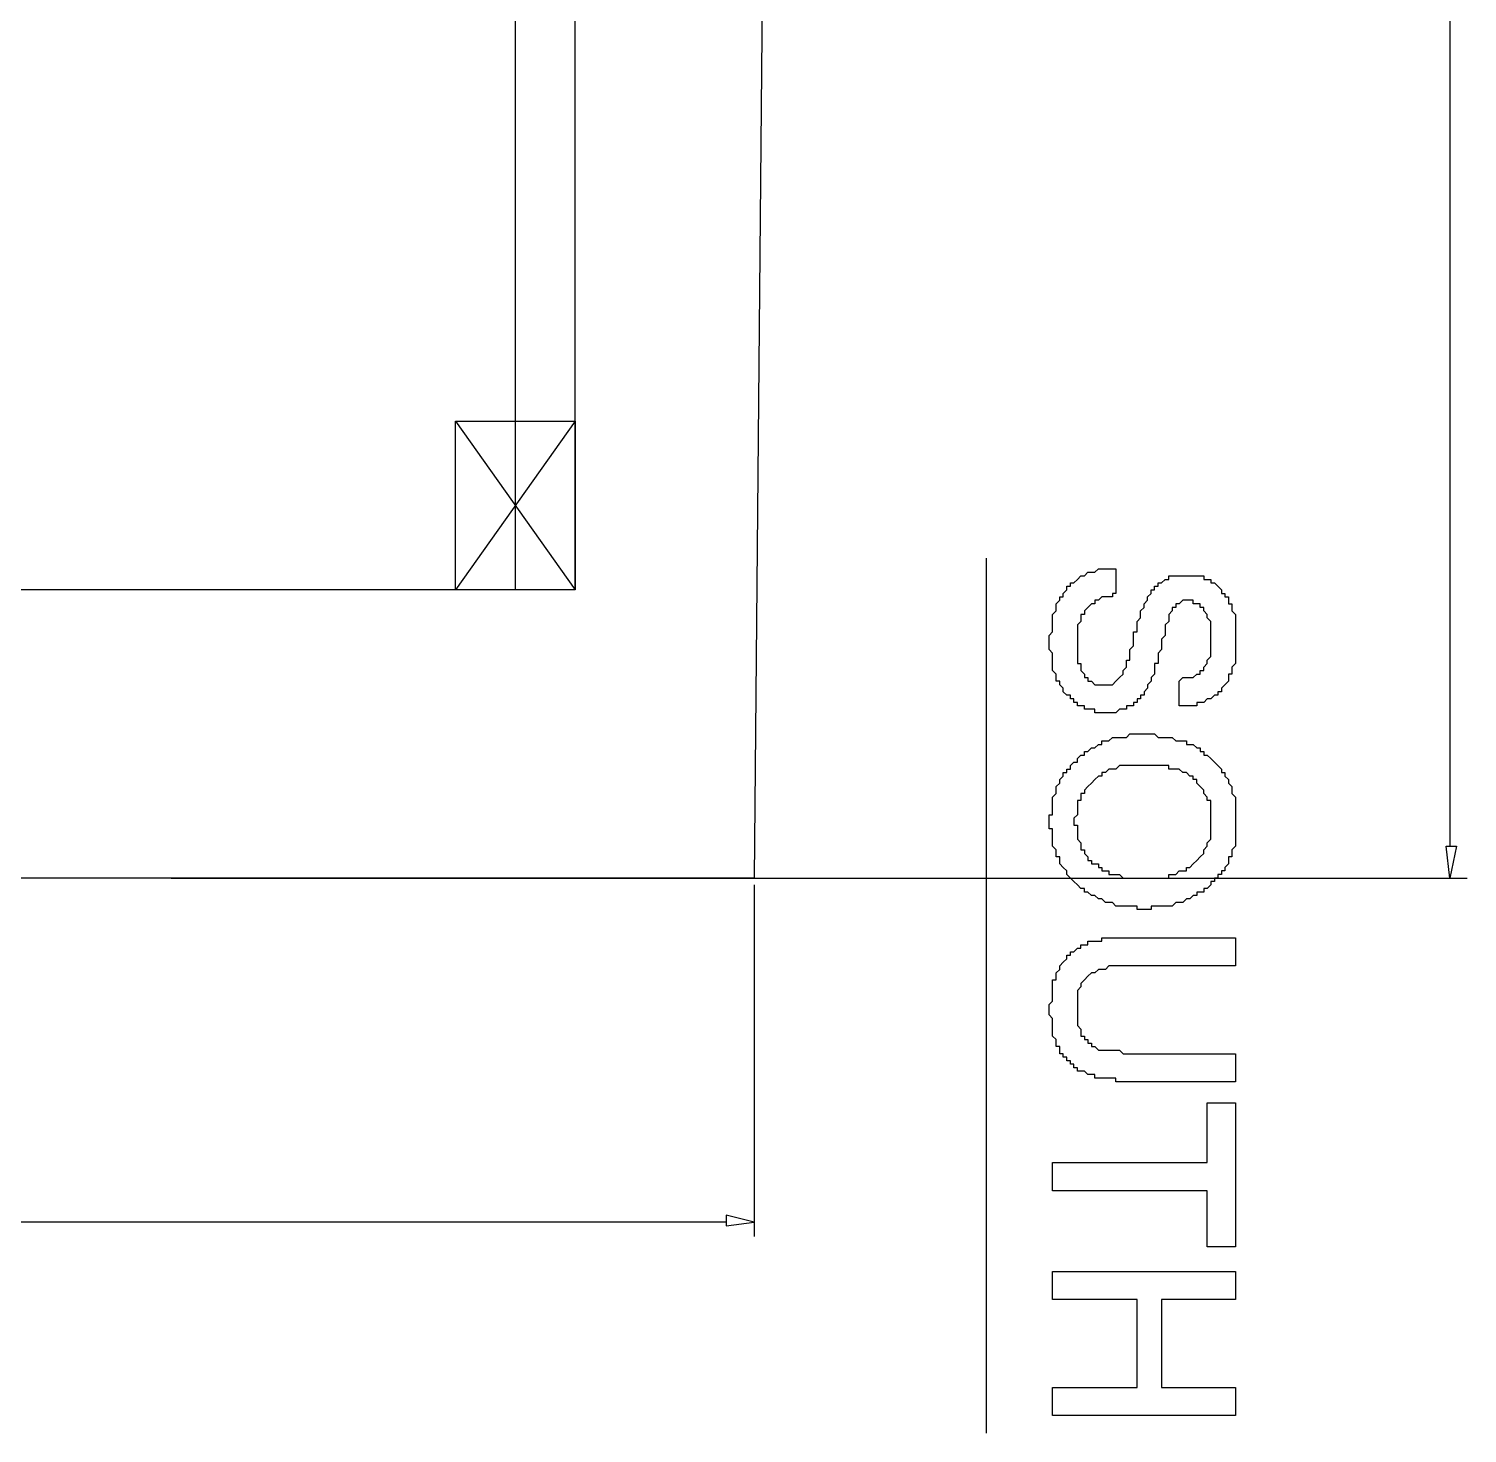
# Model space of a CAD drawing. Header units: inches. Extents: x -628 to 1537, y -1730 to 336.
# Drawn here: x 885.4 to 993.8, y -698.9 to -593 of the extents above; entities that cross this region are included whole.
import ezdxf

# ---------------------------------------------------------------- set-up
doc = ezdxf.new("R2010")
doc.units = ezdxf.units.IN
doc.layers.get('0').update_dxf_attribs({"linetype": 'CONTINUOUS'})

msp = doc.modelspace()

# ---------------------------------------------------------------- linework, layer by layer
at = {"color": 6}
for p, q in [((947.74, 180.11), (940.05, -657.05)), ((957.54, -632.94), (957.54, -698.9)), ((964.43, -634.54), (964.68, -634.27)), ((964.68, -634.27), (964.68, -634.27)), ((964.68, -634.27), (964.95, -634.27)), ((964.95, -634.27), (965.22, -634)), ((965.22, -634), (965.22, -634)), ((965.22, -634), (965.48, -634)), ((965.48, -634), (965.75, -634)), ((965.75, -634), (966.02, -633.74)), ((965.75, -634), (965.75, -634)), ((966.02, -633.74), (966.28, -633.74)), ((966.28, -633.74), (966.28, -633.74)), ((966.28, -633.74), (966.54, -633.74)), ((966.54, -633.74), (966.8, -633.74)), ((966.8, -633.74), (966.8, -633.74)), ((966.8, -633.74), (967.07, -633.74)), ((967.07, -633.74), (967.33, -633.74)), ((967.33, -633.74), (967.33, -635.6)), ((971.31, -634.54), (971.31, -634.27)), ((971.31, -634.27), (971.57, -634.27)), ((971.57, -634.27), (971.84, -634.27)), ((971.84, -634.27), (971.84, -634.27)), ((971.84, -634.27), (972.1, -634.27)), ((972.1, -634.27), (972.37, -634.27)), ((972.37, -634.27), (972.37, -634.27)), ((972.37, -634.27), (972.64, -634.27)), ((972.64, -634.27), (972.9, -634.27)), ((972.9, -634.27), (972.9, -634.27)), ((972.9, -634.27), (973.16, -634.27)), ((973.16, -634.27), (973.43, -634.27)), ((973.43, -634.27), (973.43, -634.27)), ((973.43, -634.27), (973.69, -634.27)), ((973.69, -634.27), (973.96, -634.27)), ((973.96, -634.27), (973.96, -634.54)), ((963.36, -635.6), (963.63, -635.33)), ((963.63, -635.33), (963.63, -635.06)), ((963.63, -635.06), (963.9, -635.06)), ((963.63, -635.33), (963.63, -635.33)), ((963.9, -635.06), (963.9, -634.8)), ((963.9, -634.8), (964.16, -634.8)), ((964.16, -634.8), (964.43, -634.54)), ((964.16, -634.8), (964.16, -634.8)), ((964.43, -634.54), (964.43, -634.54)), ((969.99, -635.6), (969.99, -635.33)), ((969.99, -635.33), (970.25, -635.33)), ((970.25, -635.33), (970.25, -635.06)), ((970.25, -635.06), (970.51, -635.06)), ((970.25, -635.33), (970.25, -635.33)), ((970.51, -635.06), (970.51, -634.8)), ((970.51, -634.8), (970.78, -634.8)), ((970.78, -634.8), (971.05, -634.54)), ((971.05, -634.54), (971.05, -634.54)), ((971.05, -634.54), (971.31, -634.54)), ((973.96, -634.54), (974.22, -634.54)), ((974.22, -634.54), (974.49, -634.54)), ((974.49, -634.54), (974.49, -634.8)), ((974.49, -634.8), (974.76, -634.8)), ((974.76, -634.8), (974.76, -634.8)), ((974.76, -634.8), (975.01, -635.06)), ((975.01, -635.06), (975.01, -635.06)), ((975.01, -635.06), (975.28, -635.33)), ((975.28, -635.33), (975.28, -635.33)), ((975.28, -635.33), (975.28, -635.6)), ((962.83, -636.39), (963.1, -636.12)), ((962.83, -636.65), (962.83, -636.39)), ((963.1, -636.12), (963.1, -635.86)), ((963.1, -635.86), (963.36, -635.86)), ((963.1, -636.12), (963.1, -636.12)), ((963.36, -635.86), (963.36, -635.6)), ((963.36, -635.6), (963.36, -635.6)), ((965.48, -636.39), (965.22, -636.65)), ((965.75, -636.39), (965.48, -636.39)), ((965.48, -636.39), (965.48, -636.39)), ((966.02, -636.12), (965.75, -636.12)), ((965.75, -636.12), (965.75, -636.39)), ((966.28, -635.86), (966.02, -636.12)), ((966.02, -636.12), (966.02, -636.12)), ((966.54, -635.86), (966.28, -635.86)), ((966.28, -635.86), (966.28, -635.86)), ((966.8, -635.86), (966.54, -635.86)), ((967.07, -635.86), (966.8, -635.86)), ((967.33, -635.6), (967.07, -635.6)), ((967.07, -635.6), (967.07, -635.86)), ((969.45, -636.39), (969.72, -636.12)), ((969.45, -636.65), (969.45, -636.39)), ((969.45, -636.39), (969.45, -636.39)), ((969.72, -635.86), (969.99, -635.6)), ((969.72, -636.12), (969.72, -635.86)), ((969.72, -635.86), (969.72, -635.86)), ((969.72, -636.12), (969.72, -636.12)), ((969.99, -635.6), (969.99, -635.6)), ((972.1, -636.39), (971.84, -636.39)), ((971.84, -636.39), (971.84, -636.65)), ((972.37, -636.12), (972.1, -636.39)), ((972.1, -636.39), (972.1, -636.39)), ((972.64, -636.12), (972.37, -636.12)), ((972.9, -636.12), (972.64, -636.12)), ((972.64, -636.12), (972.64, -636.12)), ((973.16, -636.12), (972.9, -636.12)), ((973.16, -636.39), (973.16, -636.12)), ((973.43, -636.39), (973.16, -636.39)), ((973.69, -636.39), (973.43, -636.39)), ((973.69, -636.65), (973.69, -636.39)), ((975.28, -635.6), (975.55, -635.6)), ((975.55, -635.6), (975.55, -635.86)), ((975.55, -635.86), (975.81, -635.86)), ((975.81, -635.86), (975.81, -636.12)), ((975.81, -636.12), (975.81, -636.12)), ((975.81, -636.12), (975.81, -636.39)), ((975.81, -636.39), (976.08, -636.39)), ((976.08, -636.39), (976.08, -636.65)), ((962.56, -637.19), (962.83, -636.92)), ((962.56, -637.45), (962.56, -637.19)), ((962.56, -637.71), (962.56, -637.45)), ((962.83, -636.92), (962.83, -636.65)), ((962.83, -636.65), (962.83, -636.65)), ((962.83, -636.92), (962.83, -636.92)), ((964.95, -637.19), (964.68, -637.19)), ((964.68, -637.19), (964.68, -637.45)), ((964.68, -637.45), (964.68, -637.71)), ((965.22, -636.65), (964.95, -636.92)), ((964.95, -636.92), (964.95, -636.92)), ((964.95, -636.92), (964.95, -637.19)), ((965.22, -636.65), (965.22, -636.65)), ((968.93, -637.71), (969.19, -637.45)), ((969.19, -636.92), (969.45, -636.65)), ((969.19, -637.19), (969.19, -636.92)), ((969.19, -636.92), (969.19, -636.92)), ((969.19, -637.45), (969.19, -637.19)), ((971.57, -636.92), (971.31, -637.19)), ((971.31, -637.19), (971.31, -637.19)), ((971.31, -637.19), (971.31, -637.45)), ((971.31, -637.45), (971.31, -637.45)), ((971.31, -637.45), (971.31, -637.71)), ((971.84, -636.65), (971.57, -636.65)), ((971.57, -636.65), (971.57, -636.92)), ((971.57, -636.92), (971.57, -636.92)), ((971.57, -636.92), (971.57, -636.92)), ((973.96, -636.65), (973.69, -636.65)), ((973.96, -636.92), (973.96, -636.65)), ((974.22, -637.19), (973.96, -636.92)), ((973.96, -636.92), (973.96, -636.92)), ((974.22, -637.45), (974.22, -637.19)), ((974.22, -637.19), (974.22, -637.19)), ((974.49, -637.71), (974.22, -637.45)), ((974.22, -637.45), (974.22, -637.45)), ((976.08, -636.65), (976.08, -636.92)), ((976.08, -636.92), (976.08, -636.92)), ((976.08, -636.92), (976.34, -637.19)), ((976.34, -637.19), (976.34, -637.45)), ((976.34, -637.45), (976.34, -637.45)), ((976.34, -637.45), (976.34, -637.71)), ((962.31, -638.77), (962.56, -638.5)), ((962.31, -639.04), (962.31, -638.77)), ((962.56, -637.98), (962.56, -637.71)), ((962.56, -637.71), (962.56, -637.71)), ((962.56, -638.24), (962.56, -637.98)), ((962.56, -638.5), (962.56, -638.24)), ((962.56, -638.5), (962.56, -638.5)), ((964.68, -637.71), (964.43, -637.98)), ((964.43, -637.98), (964.43, -638.24)), ((964.43, -638.24), (964.43, -638.24)), ((964.43, -638.24), (964.43, -638.5)), ((964.43, -638.5), (964.43, -638.77)), ((964.43, -638.77), (964.43, -639.04)), ((964.68, -637.71), (964.68, -637.71)), ((968.66, -638.77), (968.66, -638.5)), ((968.66, -638.5), (968.93, -638.5)), ((968.66, -639.04), (968.66, -638.77)), ((968.93, -637.98), (968.93, -637.71)), ((968.93, -637.71), (968.93, -637.71)), ((968.93, -638.24), (968.93, -637.98)), ((968.93, -638.5), (968.93, -638.24)), ((971.05, -638.77), (970.78, -639.04)), ((971.31, -637.71), (971.05, -637.98)), ((971.05, -637.98), (971.05, -637.98)), ((971.05, -637.98), (971.05, -638.24)), ((971.05, -638.24), (971.05, -638.5)), ((971.05, -638.5), (971.05, -638.77)), ((974.49, -637.98), (974.49, -637.71)), ((974.49, -638.24), (974.49, -637.98)), ((974.49, -637.98), (974.49, -637.98)), ((974.49, -638.5), (974.49, -638.24)), ((974.49, -638.77), (974.49, -638.5)), ((974.49, -639.04), (974.49, -638.77)), ((974.49, -638.77), (974.49, -638.77)), ((976.34, -637.71), (976.34, -637.98)), ((976.34, -637.98), (976.34, -637.98)), ((976.34, -637.98), (976.34, -638.24)), ((976.34, -638.24), (976.34, -638.5)), ((976.34, -638.5), (976.34, -638.77)), ((976.34, -638.77), (976.34, -639.04)), ((962.31, -639.31), (962.31, -639.04)), ((962.31, -639.56), (962.31, -639.31)), ((962.31, -639.83), (962.31, -639.56)), ((962.31, -639.56), (962.31, -639.56)), ((962.56, -640.1), (962.31, -639.83)), ((962.31, -639.83), (962.31, -639.83)), ((964.43, -639.04), (964.43, -639.04)), ((964.43, -639.04), (964.43, -639.31)), ((964.43, -639.31), (964.43, -639.31)), ((964.43, -639.31), (964.43, -639.56)), ((964.43, -639.56), (964.43, -639.83)), ((964.43, -639.83), (964.43, -640.1)), ((968.39, -639.83), (968.66, -639.56)), ((968.39, -640.1), (968.39, -639.83)), ((968.39, -639.83), (968.39, -639.83)), ((968.66, -639.31), (968.66, -639.04)), ((968.66, -639.56), (968.66, -639.31)), ((970.78, -639.83), (970.51, -640.1)), ((970.78, -639.04), (970.78, -639.31)), ((970.78, -639.31), (970.78, -639.31)), ((970.78, -639.31), (970.78, -639.56)), ((970.78, -639.56), (970.78, -639.83)), ((974.49, -639.31), (974.49, -639.04)), ((974.49, -639.04), (974.49, -639.04)), ((974.49, -639.56), (974.49, -639.31)), ((974.49, -639.83), (974.49, -639.56)), ((974.49, -640.1), (974.49, -639.83)), ((976.34, -639.04), (976.34, -639.04)), ((976.34, -639.04), (976.34, -639.31)), ((976.34, -639.31), (976.34, -639.31)), ((976.34, -639.31), (976.34, -639.56)), ((976.34, -639.56), (976.34, -639.83)), ((976.34, -639.83), (976.34, -640.1)), ((962.56, -640.36), (962.56, -640.1)), ((962.56, -640.62), (962.56, -640.36)), ((962.56, -640.89), (962.56, -640.62)), ((962.56, -640.62), (962.56, -640.62)), ((962.56, -641.16), (962.56, -640.89)), ((964.43, -640.1), (964.43, -640.36)), ((964.43, -640.36), (964.43, -640.36)), ((964.43, -640.36), (964.43, -640.62)), ((964.43, -640.62), (964.43, -640.89)), ((964.43, -640.89), (964.68, -640.89)), ((964.68, -640.89), (964.68, -641.16)), ((968.14, -640.89), (968.14, -640.62)), ((968.14, -640.62), (968.39, -640.62)), ((968.14, -641.16), (968.14, -640.89)), ((968.14, -640.89), (968.14, -640.89)), ((968.39, -640.36), (968.39, -640.1)), ((968.39, -640.62), (968.39, -640.36)), ((970.51, -640.89), (970.25, -640.89)), ((970.25, -640.89), (970.25, -641.16)), ((970.51, -640.1), (970.51, -640.1)), ((970.51, -640.1), (970.51, -640.36)), ((970.51, -640.36), (970.51, -640.62)), ((970.51, -640.62), (970.51, -640.89)), ((973.96, -641.16), (974.22, -640.89)), ((974.22, -640.62), (974.49, -640.36)), ((974.22, -640.89), (974.22, -640.62)), ((974.22, -640.62), (974.22, -640.62)), ((974.22, -640.89), (974.22, -640.89)), ((974.49, -640.36), (974.49, -640.1)), ((974.49, -640.1), (974.49, -640.1)), ((976.34, -640.89), (976.08, -641.16)), ((976.34, -640.1), (976.34, -640.1)), ((976.34, -640.1), (976.34, -640.36)), ((976.34, -640.36), (976.34, -640.62)), ((976.34, -640.62), (976.34, -640.89)), ((976.34, -640.89), (976.34, -640.89)), ((962.56, -641.42), (962.56, -641.16)), ((962.56, -641.16), (962.56, -641.16)), ((962.83, -641.69), (962.56, -641.42)), ((962.83, -641.95), (962.83, -641.69)), ((962.83, -641.69), (962.83, -641.69)), ((962.83, -642.22), (962.83, -641.95)), ((964.68, -641.16), (964.68, -641.16)), ((964.68, -641.16), (964.68, -641.42)), ((964.68, -641.42), (964.95, -641.69)), ((964.95, -641.69), (964.95, -641.69)), ((964.95, -641.69), (964.95, -641.95)), ((964.95, -641.95), (965.22, -641.95)), ((965.22, -641.95), (965.22, -642.22)), ((967.33, -642.22), (967.6, -641.95)), ((967.6, -641.95), (967.87, -641.69)), ((967.6, -641.95), (967.6, -641.95)), ((967.87, -641.42), (968.14, -641.16)), ((967.87, -641.69), (967.87, -641.42)), ((967.87, -641.42), (967.87, -641.42)), ((967.87, -641.69), (967.87, -641.69)), ((968.14, -641.16), (968.14, -641.16)), ((970.25, -641.69), (969.99, -641.95)), ((969.99, -641.95), (969.99, -641.95)), ((969.99, -641.95), (969.99, -642.22)), ((970.25, -641.16), (970.25, -641.42)), ((970.25, -641.42), (970.25, -641.42)), ((970.25, -641.42), (970.25, -641.69)), ((970.25, -641.69), (970.25, -641.69)), ((972.1, -642.22), (972.37, -641.95)), ((972.37, -641.95), (972.9, -641.95)), ((972.9, -641.95), (972.9, -641.95)), ((972.9, -641.95), (973.16, -641.95)), ((973.16, -641.95), (973.43, -641.69)), ((973.43, -641.69), (973.43, -641.69)), ((973.43, -641.69), (973.69, -641.69)), ((973.69, -641.69), (973.69, -641.42)), ((973.69, -641.42), (973.96, -641.42)), ((973.96, -641.42), (973.96, -641.16)), ((973.96, -641.16), (973.96, -641.16)), ((976.08, -641.69), (975.81, -641.69)), ((975.81, -641.69), (975.81, -641.95)), ((975.81, -641.95), (975.81, -642.22)), ((976.08, -641.16), (976.08, -641.42)), ((976.08, -641.42), (976.08, -641.42)), ((976.08, -641.42), (976.08, -641.69)), ((963.1, -642.22), (962.83, -642.22)), ((963.1, -642.48), (963.1, -642.22)), ((963.36, -642.74), (963.1, -642.48)), ((963.1, -642.48), (963.1, -642.48)), ((963.36, -643.01), (963.36, -642.74)), ((963.63, -643.27), (963.36, -643.01)), ((963.36, -643.01), (963.36, -643.01)), ((965.22, -642.22), (965.48, -642.22)), ((965.48, -642.22), (965.48, -642.22)), ((965.48, -642.22), (965.75, -642.48)), ((965.75, -642.48), (966.02, -642.48)), ((966.02, -642.48), (966.02, -642.48)), ((966.02, -642.48), (966.28, -642.48)), ((966.28, -642.48), (966.54, -642.48)), ((966.54, -642.48), (966.54, -642.48)), ((966.54, -642.48), (966.8, -642.48)), ((966.8, -642.48), (967.07, -642.48)), ((967.07, -642.48), (967.33, -642.22)), ((967.07, -642.48), (967.07, -642.48)), ((967.33, -642.22), (967.33, -642.22)), ((969.72, -642.74), (969.45, -643.01)), ((969.45, -643.01), (969.45, -643.01)), ((969.45, -643.01), (969.45, -643.27)), ((969.99, -642.22), (969.72, -642.48)), ((969.72, -642.48), (969.72, -642.74)), ((969.72, -642.74), (969.72, -642.74)), ((969.99, -642.22), (969.99, -642.22)), ((972.1, -642.22), (972.1, -642.22)), ((972.1, -644.07), (972.1, -642.22)), ((975.28, -643.01), (975.01, -643.01)), ((975.01, -643.01), (975.01, -643.27)), ((975.55, -642.48), (975.28, -642.74)), ((975.28, -642.74), (975.28, -642.74)), ((975.28, -642.74), (975.28, -643.01)), ((975.81, -642.22), (975.55, -642.48)), ((975.55, -642.48), (975.55, -642.48)), ((975.81, -642.22), (975.81, -642.22)), ((963.9, -643.27), (963.63, -643.27)), ((963.63, -643.27), (963.63, -643.27)), ((963.9, -643.54), (963.9, -643.27)), ((964.16, -643.54), (963.9, -643.54)), ((964.16, -643.81), (964.16, -643.54)), ((964.43, -643.81), (964.16, -643.81)), ((964.43, -644.07), (964.43, -643.81)), ((964.68, -644.07), (964.43, -644.07)), ((964.95, -644.07), (964.68, -644.07)), ((964.95, -644.33), (964.95, -644.07)), ((968.39, -644.07), (968.14, -644.07)), ((968.14, -644.07), (968.14, -644.33)), ((968.66, -644.07), (968.39, -644.07)), ((968.93, -643.81), (968.66, -643.81)), ((968.66, -643.81), (968.66, -644.07)), ((969.19, -643.54), (968.93, -643.54)), ((968.93, -643.54), (968.93, -643.81)), ((969.45, -643.27), (969.19, -643.27)), ((969.19, -643.27), (969.19, -643.54)), ((972.37, -644.07), (972.1, -644.07)), ((972.1, -644.07), (972.1, -644.07)), ((972.64, -644.07), (972.37, -644.07)), ((972.9, -644.07), (972.64, -644.07)), ((973.16, -644.07), (972.9, -644.07)), ((972.9, -644.07), (972.9, -644.07)), ((973.43, -644.07), (973.16, -644.07)), ((973.69, -643.81), (973.43, -643.81)), ((973.43, -643.81), (973.43, -644.07)), ((973.96, -643.81), (973.69, -643.81)), ((974.22, -643.54), (973.96, -643.81)), ((973.96, -643.81), (973.96, -643.81)), ((974.49, -643.54), (974.22, -643.54)), ((974.76, -643.27), (974.49, -643.54)), ((974.49, -643.54), (974.49, -643.54)), ((975.01, -643.27), (974.76, -643.27)), ((974.76, -643.27), (974.76, -643.27)), ((965.22, -644.33), (964.95, -644.33)), ((965.48, -644.33), (965.22, -644.33)), ((965.22, -644.33), (965.22, -644.33)), ((965.75, -644.33), (965.48, -644.33)), ((965.75, -644.6), (965.75, -644.33)), ((966.02, -644.6), (965.75, -644.6)), ((966.28, -644.6), (966.02, -644.6)), ((966.54, -644.6), (966.28, -644.6)), ((966.28, -644.6), (966.28, -644.6)), ((966.8, -644.6), (966.54, -644.6)), ((966.54, -644.6), (966.54, -644.6)), ((967.07, -644.6), (966.8, -644.6)), ((967.33, -644.6), (967.07, -644.6)), ((967.6, -644.33), (967.33, -644.6)), ((967.33, -644.6), (967.33, -644.6)), ((967.87, -644.33), (967.6, -644.33)), ((968.14, -644.33), (967.87, -644.33)), ((967.87, -644.33), (967.87, -644.33)), ((968.14, -646.45), (968.39, -646.19)), ((968.39, -646.19), (968.66, -646.19)), ((968.66, -646.19), (968.66, -646.19)), ((968.66, -646.19), (968.93, -646.19)), ((968.93, -646.19), (969.19, -646.19)), ((969.19, -646.19), (969.19, -646.19)), ((969.19, -646.19), (969.45, -646.19)), ((969.45, -646.19), (969.72, -646.19)), ((969.72, -646.19), (969.99, -646.19)), ((969.99, -646.19), (970.25, -646.19)), ((970.25, -646.19), (970.25, -646.19)), ((970.25, -646.19), (970.51, -646.45)), ((965.22, -647.51), (965.48, -647.24)), ((965.48, -647.24), (965.48, -647.24)), ((965.48, -647.24), (965.75, -647.24)), ((965.75, -647.24), (966.02, -646.98)), ((966.02, -646.98), (966.02, -646.98)), ((966.02, -646.98), (966.28, -646.98)), ((966.28, -646.98), (966.28, -646.72)), ((966.28, -646.72), (966.54, -646.72)), ((966.54, -646.72), (966.8, -646.72)), ((966.8, -646.72), (967.07, -646.45)), ((966.8, -646.72), (966.8, -646.72)), ((967.07, -646.45), (967.33, -646.45)), ((967.33, -646.45), (967.33, -646.45)), ((967.33, -646.45), (967.6, -646.45)), ((967.6, -646.45), (967.87, -646.45)), ((967.87, -646.45), (967.87, -646.45)), ((967.87, -646.45), (968.14, -646.45)), ((970.51, -646.45), (970.78, -646.45)), ((970.78, -646.45), (971.05, -646.45)), ((971.05, -646.45), (971.05, -646.45)), ((971.05, -646.45), (971.31, -646.45)), ((971.31, -646.45), (971.57, -646.45)), ((971.57, -646.45), (971.57, -646.45)), ((971.57, -646.45), (971.84, -646.72)), ((971.84, -646.72), (972.1, -646.72)), ((972.1, -646.72), (972.1, -646.72)), ((972.1, -646.72), (972.37, -646.72)), ((972.37, -646.72), (972.64, -646.72)), ((972.64, -646.72), (972.64, -646.98)), ((972.64, -646.98), (972.9, -646.98)), ((972.9, -646.98), (972.9, -646.98)), ((972.9, -646.98), (973.16, -646.98)), ((973.16, -646.98), (973.43, -647.24)), ((973.43, -647.24), (973.43, -647.24)), ((973.43, -647.24), (973.69, -647.24)), ((973.69, -647.24), (973.69, -647.51)), ((963.9, -648.57), (964.16, -648.31)), ((964.16, -648.31), (964.16, -648.31)), ((964.16, -648.31), (964.43, -648.31)), ((964.43, -648.04), (964.68, -647.78)), ((964.43, -648.31), (964.43, -648.04)), ((964.43, -648.04), (964.43, -648.04)), ((964.68, -647.78), (964.95, -647.78)), ((964.95, -647.78), (964.95, -647.51)), ((964.95, -647.51), (965.22, -647.51)), ((965.22, -647.51), (965.22, -647.51)), ((973.69, -647.51), (973.96, -647.51)), ((973.96, -647.51), (973.96, -647.78)), ((973.96, -647.78), (974.22, -647.78)), ((974.22, -647.78), (974.22, -647.78)), ((974.22, -647.78), (974.49, -648.04)), ((974.49, -648.04), (974.49, -648.04)), ((974.49, -648.04), (974.76, -648.31)), ((974.76, -648.31), (974.76, -648.31)), ((974.76, -648.31), (975.01, -648.57)), ((963.1, -649.63), (963.36, -649.37)), ((963.1, -649.89), (963.1, -649.63)), ((963.1, -649.63), (963.1, -649.63)), ((963.36, -649.37), (963.36, -649.1)), ((963.36, -649.1), (963.63, -649.1)), ((963.36, -649.37), (963.36, -649.37)), ((963.63, -649.1), (963.63, -648.84)), ((963.63, -648.84), (963.9, -648.84)), ((963.9, -648.84), (963.9, -648.57)), ((965.75, -649.63), (965.48, -649.89)), ((966.02, -649.37), (965.75, -649.63)), ((965.75, -649.63), (965.75, -649.63)), ((965.75, -649.63), (965.75, -649.63)), ((966.28, -649.37), (966.02, -649.37)), ((966.02, -649.37), (966.02, -649.37)), ((966.54, -649.1), (966.28, -649.1)), ((966.28, -649.1), (966.28, -649.37)), ((966.8, -648.84), (966.54, -649.1)), ((966.54, -649.1), (966.54, -649.1)), ((967.07, -648.84), (966.8, -648.84)), ((967.33, -648.84), (967.07, -648.84)), ((967.07, -648.84), (967.07, -648.84)), ((967.6, -648.57), (967.33, -648.84)), ((967.87, -648.57), (967.6, -648.57)), ((967.6, -648.57), (967.6, -648.57)), ((968.14, -648.57), (967.87, -648.57)), ((968.39, -648.57), (968.14, -648.57)), ((968.14, -648.57), (968.14, -648.57)), ((968.66, -648.57), (968.39, -648.57)), ((968.93, -648.57), (968.66, -648.57)), ((969.19, -648.57), (968.93, -648.57)), ((968.93, -648.57), (968.93, -648.57)), ((969.45, -648.57), (969.19, -648.57)), ((969.72, -648.57), (969.45, -648.57)), ((969.99, -648.57), (969.72, -648.57)), ((969.72, -648.57), (969.72, -648.57)), ((970.25, -648.57), (969.99, -648.57)), ((970.51, -648.57), (970.25, -648.57)), ((970.78, -648.57), (970.51, -648.57)), ((971.05, -648.57), (970.78, -648.57)), ((970.78, -648.57), (970.78, -648.57)), ((971.31, -648.57), (971.05, -648.57)), ((971.31, -648.84), (971.31, -648.57)), ((971.57, -648.84), (971.31, -648.84)), ((971.84, -648.84), (971.57, -648.84)), ((972.1, -648.84), (971.84, -648.84)), ((971.84, -648.84), (971.84, -648.84)), ((972.37, -649.1), (972.1, -648.84)), ((972.64, -649.1), (972.37, -649.1)), ((972.37, -649.1), (972.37, -649.1)), ((972.9, -649.37), (972.64, -649.1)), ((972.64, -649.1), (972.64, -649.1)), ((973.16, -649.37), (972.9, -649.37)), ((972.9, -649.37), (972.9, -649.37)), ((973.16, -649.63), (973.16, -649.37)), ((973.43, -649.63), (973.16, -649.63)), ((973.43, -649.89), (973.43, -649.63)), ((975.01, -648.57), (975.01, -648.57)), ((975.01, -648.57), (975.28, -648.84)), ((975.28, -648.84), (975.28, -648.84)), ((975.28, -648.84), (975.28, -649.1)), ((975.28, -649.1), (975.55, -649.1)), ((975.55, -649.1), (975.55, -649.37)), ((975.55, -649.37), (975.55, -649.37)), ((975.55, -649.37), (975.81, -649.63)), ((975.81, -649.63), (975.81, -649.89)), ((962.56, -650.95), (962.83, -650.69)), ((962.83, -650.16), (963.1, -649.89)), ((962.83, -650.43), (962.83, -650.16)), ((962.83, -650.16), (962.83, -650.16)), ((962.83, -650.69), (962.83, -650.43)), ((962.83, -650.43), (962.83, -650.43)), ((964.95, -650.69), (964.68, -650.69)), ((964.68, -650.69), (964.68, -650.95)), ((965.22, -650.16), (964.95, -650.43)), ((964.95, -650.43), (964.95, -650.43)), ((964.95, -650.43), (964.95, -650.69)), ((965.48, -649.89), (965.22, -650.16)), ((965.22, -650.16), (965.22, -650.16)), ((965.48, -649.89), (965.48, -649.89)), ((973.69, -650.16), (973.43, -649.89)), ((973.43, -649.89), (973.43, -649.89)), ((973.96, -650.43), (973.69, -650.16)), ((973.69, -650.16), (973.69, -650.16)), ((973.96, -650.69), (973.96, -650.43)), ((973.96, -650.43), (973.96, -650.43)), ((974.22, -650.95), (973.96, -650.69)), ((975.81, -649.89), (975.81, -649.89)), ((975.81, -649.89), (976.08, -650.16)), ((976.08, -650.16), (976.08, -650.43)), ((976.08, -650.43), (976.08, -650.43)), ((976.08, -650.43), (976.08, -650.69)), ((976.08, -650.69), (976.08, -650.69)), ((976.08, -650.69), (976.34, -650.95)), ((962.56, -651.22), (962.56, -650.95)), ((962.56, -650.95), (962.56, -650.95)), ((962.56, -651.49), (962.56, -651.22)), ((962.56, -651.75), (962.56, -651.49)), ((962.56, -652.01), (962.56, -651.75)), ((962.56, -651.75), (962.56, -651.75)), ((964.68, -651.22), (964.43, -651.22)), ((964.43, -651.22), (964.43, -651.49)), ((964.43, -651.49), (964.43, -651.75)), ((964.43, -651.75), (964.43, -651.75)), ((964.43, -651.75), (964.43, -652.01)), ((964.68, -650.95), (964.68, -651.22)), ((974.22, -651.22), (974.22, -650.95)), ((974.22, -650.95), (974.22, -650.95)), ((974.49, -651.22), (974.22, -651.22)), ((974.49, -651.49), (974.49, -651.22)), ((974.49, -651.75), (974.49, -651.49)), ((974.49, -652.01), (974.49, -651.75)), ((974.49, -651.75), (974.49, -651.75)), ((976.34, -650.95), (976.34, -651.22)), ((976.34, -651.22), (976.34, -651.22)), ((976.34, -651.22), (976.34, -651.49)), ((976.34, -651.49), (976.34, -651.75)), ((976.34, -651.75), (976.34, -652.01)), ((962.31, -652.55), (962.31, -652.28)), ((962.31, -652.28), (962.56, -652.28)), ((962.31, -652.81), (962.31, -652.55)), ((962.31, -653.07), (962.31, -652.81)), ((962.31, -652.81), (962.31, -652.81)), ((962.56, -652.28), (962.56, -652.01)), ((964.43, -652.28), (964.16, -652.55)), ((964.16, -652.55), (964.16, -652.81)), ((964.16, -652.81), (964.16, -653.07)), ((964.16, -652.81), (964.16, -652.81)), ((964.16, -652.81), (964.16, -652.81)), ((964.43, -652.01), (964.43, -652.28)), ((964.43, -652.28), (964.43, -652.28)), ((974.49, -652.28), (974.49, -652.01)), ((974.49, -652.55), (974.49, -652.28)), ((974.49, -652.81), (974.49, -652.55)), ((974.49, -652.55), (974.49, -652.55)), ((974.49, -653.07), (974.49, -652.81)), ((976.34, -652.01), (976.34, -652.01)), ((976.34, -652.01), (976.34, -652.28)), ((976.34, -652.28), (976.34, -652.55)), ((976.34, -652.55), (976.34, -652.81)), ((976.34, -652.81), (976.34, -654.66)), ((976.34, -652.81), (976.34, -652.81)), ((976.34, -652.81), (976.34, -652.81)), ((962.31, -653.34), (962.31, -653.07)), ((962.56, -653.34), (962.31, -653.34)), ((962.56, -653.6), (962.56, -653.34)), ((962.56, -653.87), (962.56, -653.6)), ((962.56, -654.13), (962.56, -653.87)), ((964.16, -653.07), (964.43, -653.07)), ((964.43, -653.07), (964.43, -654.13)), ((974.49, -653.34), (974.49, -653.07)), ((974.49, -653.07), (974.49, -653.07)), ((974.49, -653.6), (974.49, -653.34)), ((974.49, -653.87), (974.49, -653.6)), ((974.49, -653.6), (974.49, -653.6)), ((974.49, -654.13), (974.49, -653.87)), ((962.56, -654.4), (962.56, -654.13)), ((962.56, -654.13), (962.56, -654.13)), ((962.56, -654.66), (962.56, -654.4)), ((962.83, -654.93), (962.56, -654.66)), ((962.56, -654.66), (962.56, -654.66)), ((962.83, -655.19), (962.83, -654.93)), ((964.43, -654.13), (964.68, -654.4)), ((964.68, -654.4), (964.68, -654.66)), ((964.68, -654.66), (964.68, -654.66)), ((964.68, -654.66), (964.68, -654.93)), ((964.68, -654.93), (964.95, -654.93)), ((964.95, -654.93), (964.95, -655.19)), ((973.96, -654.93), (974.22, -654.66)), ((973.96, -655.19), (973.96, -654.93)), ((973.96, -654.93), (973.96, -654.93)), ((974.22, -654.4), (974.49, -654.13)), ((974.22, -654.66), (974.22, -654.4)), ((974.22, -654.66), (974.22, -654.66)), ((974.49, -654.13), (974.49, -654.13)), ((976.34, -654.66), (976.08, -654.93)), ((976.08, -654.93), (976.08, -654.93)), ((976.08, -654.93), (976.08, -655.19)), ((962.83, -655.46), (962.83, -655.19)), ((962.83, -655.19), (962.83, -655.19)), ((963.1, -655.46), (962.83, -655.46)), ((963.1, -655.72), (963.1, -655.46)), ((963.1, -655.99), (963.1, -655.72)), ((963.36, -656.25), (963.1, -655.99)), ((963.1, -655.99), (963.1, -655.99)), ((964.95, -655.19), (965.22, -655.46)), ((965.22, -655.46), (965.22, -655.46)), ((965.22, -655.46), (965.22, -655.72)), ((965.22, -655.72), (965.48, -655.72)), ((965.48, -655.72), (965.48, -655.99)), ((965.48, -655.99), (965.75, -655.99)), ((965.75, -655.99), (965.75, -655.99)), ((965.75, -655.99), (966.02, -655.99)), ((966.02, -655.99), (966.02, -656.25)), ((972.9, -656.25), (973.16, -655.99)), ((973.16, -655.99), (973.43, -655.72)), ((973.16, -655.99), (973.16, -655.99)), ((973.16, -655.99), (973.16, -655.99)), ((973.43, -655.72), (973.69, -655.46)), ((973.43, -655.72), (973.43, -655.72)), ((973.69, -655.46), (973.96, -655.19)), ((973.69, -655.46), (973.69, -655.46)), ((975.81, -655.99), (975.55, -656.25)), ((976.08, -655.46), (975.81, -655.46)), ((975.81, -655.46), (975.81, -655.72)), ((975.81, -655.72), (975.81, -655.72)), ((975.81, -655.72), (975.81, -655.99)), ((976.08, -655.19), (976.08, -655.46)), ((940.05, -657.05), (576.69, -657.05)), ((940.05, -657.05), (926.55, -657.05)), ((963.63, -656.51), (963.36, -656.25)), ((963.36, -656.25), (963.36, -656.25)), ((963.63, -656.78), (963.63, -656.51)), ((963.9, -657.05), (963.63, -656.78)), ((963.63, -656.78), (963.63, -656.78)), ((964.16, -657.32), (963.9, -657.05)), ((963.9, -657.05), (963.9, -657.05)), ((966.02, -656.25), (966.28, -656.25)), ((966.28, -656.25), (966.28, -656.51)), ((966.28, -656.51), (966.54, -656.51)), ((966.54, -656.51), (966.54, -656.51)), ((966.54, -656.51), (966.8, -656.51)), ((966.8, -656.51), (966.8, -656.78)), ((966.8, -656.78), (967.07, -656.78)), ((967.07, -656.78), (967.33, -656.78)), ((967.33, -656.78), (967.33, -656.78)), ((967.33, -656.78), (967.6, -656.78)), ((967.6, -656.78), (967.87, -657.05)), ((967.87, -657.05), (967.87, -657.05)), ((967.87, -657.05), (968.14, -657.05)), ((968.14, -657.05), (968.39, -657.05)), ((968.39, -657.05), (968.66, -657.05)), ((968.66, -657.05), (968.66, -657.05)), ((968.66, -657.05), (968.93, -657.05)), ((968.93, -657.05), (969.19, -657.05)), ((969.19, -657.05), (969.45, -657.05)), ((969.45, -657.05), (969.45, -657.05)), ((969.45, -657.05), (969.72, -657.05)), ((969.72, -657.05), (969.99, -657.05)), ((969.99, -657.05), (969.99, -657.05)), ((969.99, -657.05), (970.25, -657.05)), ((970.25, -657.05), (970.51, -657.05)), ((970.51, -657.05), (970.78, -657.05)), ((970.78, -657.05), (970.78, -657.05)), ((970.78, -657.05), (971.05, -657.05)), ((971.05, -657.05), (971.31, -657.05)), ((971.31, -657.05), (971.31, -656.78)), ((971.31, -656.78), (971.57, -656.78)), ((971.57, -656.78), (971.84, -656.78)), ((971.84, -656.78), (972.1, -656.51)), ((971.84, -656.78), (971.84, -656.78)), ((972.1, -656.51), (972.37, -656.51)), ((972.37, -656.51), (972.37, -656.51)), ((972.37, -656.51), (972.64, -656.51)), ((972.64, -656.51), (972.64, -656.25)), ((972.64, -656.25), (972.9, -656.25)), ((972.9, -656.25), (972.9, -656.25)), ((975.01, -657.05), (974.76, -657.05)), ((974.76, -657.05), (974.76, -657.32)), ((975.28, -656.78), (975.01, -656.78)), ((975.01, -656.78), (975.01, -657.05)), ((975.55, -656.51), (975.28, -656.51)), ((975.28, -656.51), (975.28, -656.78)), ((975.55, -656.25), (975.55, -656.25)), ((975.55, -656.25), (975.55, -656.51)), ((964.43, -657.57), (964.16, -657.32)), ((964.16, -657.32), (964.16, -657.32)), ((964.68, -657.84), (964.43, -657.57)), ((964.43, -657.57), (964.43, -657.57)), ((964.43, -657.57), (964.43, -657.57)), ((964.95, -657.84), (964.68, -657.84)), ((964.68, -657.84), (964.68, -657.84)), ((964.95, -658.11), (964.95, -657.84)), ((965.22, -658.11), (964.95, -658.11)), ((965.48, -658.37), (965.22, -658.11)), ((965.22, -658.11), (965.22, -658.11)), ((973.69, -658.11), (973.43, -658.11)), ((973.43, -658.11), (973.43, -658.37)), ((973.96, -658.11), (973.69, -658.11)), ((974.22, -657.84), (973.96, -657.84)), ((973.96, -657.84), (973.96, -658.11)), ((974.49, -657.57), (974.22, -657.84)), ((974.22, -657.84), (974.22, -657.84)), ((974.76, -657.32), (974.49, -657.32)), ((974.49, -657.32), (974.49, -657.57)), ((974.49, -657.57), (974.49, -657.57)), ((965.75, -658.37), (965.48, -658.37)), ((966.02, -658.63), (965.75, -658.37)), ((965.75, -658.37), (965.75, -658.37)), ((966.28, -658.63), (966.02, -658.63)), ((966.02, -658.63), (966.02, -658.63)), ((966.54, -658.9), (966.28, -658.63)), ((966.8, -658.9), (966.54, -658.9)), ((966.54, -658.9), (966.54, -658.9)), ((967.07, -658.9), (966.8, -658.9)), ((966.8, -658.9), (966.8, -658.9)), ((967.33, -659.17), (967.07, -658.9)), ((967.6, -659.17), (967.33, -659.17)), ((967.33, -659.17), (967.33, -659.17)), ((967.87, -659.17), (967.6, -659.17)), ((968.14, -659.17), (967.87, -659.17)), ((968.39, -659.17), (968.14, -659.17)), ((968.14, -659.17), (968.14, -659.17)), ((968.66, -659.17), (968.39, -659.17)), ((968.93, -659.17), (968.66, -659.17)), ((968.93, -659.43), (968.93, -659.17)), ((970.25, -659.17), (969.99, -659.17)), ((969.99, -659.17), (969.99, -659.43)), ((970.51, -659.17), (970.25, -659.17)), ((970.78, -659.17), (970.51, -659.17)), ((971.05, -659.17), (970.78, -659.17)), ((970.78, -659.17), (970.78, -659.17)), ((971.31, -659.17), (971.05, -659.17)), ((971.57, -659.17), (971.31, -659.17)), ((971.31, -659.17), (971.31, -659.17)), ((971.84, -658.9), (971.57, -659.17)), ((972.1, -658.9), (971.84, -658.9)), ((971.84, -658.9), (971.84, -658.9)), ((972.37, -658.9), (972.1, -658.9)), ((972.64, -658.63), (972.37, -658.9)), ((972.37, -658.9), (972.37, -658.9)), ((972.9, -658.63), (972.64, -658.63)), ((973.16, -658.37), (972.9, -658.63)), ((972.9, -658.63), (972.9, -658.63)), ((973.43, -658.37), (973.16, -658.37)), ((973.16, -658.37), (973.16, -658.37)), ((969.19, -659.43), (968.93, -659.43)), ((969.45, -659.43), (969.19, -659.43)), ((969.72, -659.43), (969.45, -659.43)), ((969.45, -659.43), (969.45, -659.43)), ((969.99, -659.43), (969.72, -659.43)), ((966.28, -661.82), (966.28, -661.55)), ((966.28, -661.55), (966.54, -661.55)), ((966.54, -661.55), (966.54, -661.55)), ((966.54, -661.55), (966.8, -661.55)), ((966.8, -661.55), (967.07, -661.55)), ((967.07, -661.55), (967.07, -661.55)), ((967.07, -661.55), (967.33, -661.55)), ((967.33, -661.55), (967.6, -661.55)), ((967.6, -661.55), (967.87, -661.55)), ((967.87, -661.55), (967.87, -661.55)), ((967.87, -661.55), (968.14, -661.55)), ((968.14, -661.55), (968.39, -661.55)), ((968.39, -661.55), (968.39, -661.55)), ((968.39, -661.55), (976.34, -661.55)), ((976.34, -661.55), (976.34, -663.67)), ((963.9, -662.87), (963.9, -662.61)), ((963.9, -662.61), (964.16, -662.61)), ((964.16, -662.61), (964.43, -662.34)), ((964.43, -662.34), (964.43, -662.34)), ((964.43, -662.34), (964.68, -662.34)), ((964.68, -662.34), (964.68, -662.08)), ((964.68, -662.08), (964.95, -662.08)), ((964.95, -662.08), (965.22, -662.08)), ((965.22, -662.08), (965.22, -661.82)), ((965.22, -661.82), (965.48, -661.82)), ((965.48, -661.82), (965.75, -661.82)), ((965.75, -661.82), (965.75, -661.82)), ((965.75, -661.82), (966.02, -661.82)), ((966.02, -661.82), (966.28, -661.82)), ((963.1, -663.67), (963.36, -663.4)), ((963.1, -663.94), (963.1, -663.67)), ((963.36, -663.4), (963.63, -663.13)), ((963.36, -663.4), (963.36, -663.4)), ((963.63, -663.13), (963.63, -662.87)), ((963.63, -662.87), (963.9, -662.87)), ((963.63, -663.13), (963.63, -663.13)), ((966.8, -663.67), (966.54, -663.94)), ((967.07, -663.67), (966.8, -663.67)), ((966.8, -663.67), (966.8, -663.67)), ((967.33, -663.67), (967.07, -663.67)), ((967.6, -663.67), (967.33, -663.67)), ((967.33, -663.67), (967.33, -663.67)), ((967.87, -663.67), (967.6, -663.67)), ((968.14, -663.67), (967.87, -663.67)), ((968.39, -663.67), (968.14, -663.67)), ((968.14, -663.67), (968.14, -663.67)), ((976.34, -663.67), (968.39, -663.67)), ((962.56, -664.99), (962.56, -664.73)), ((962.56, -664.73), (962.83, -664.73)), ((962.83, -664.19), (963.1, -663.94)), ((962.83, -664.46), (962.83, -664.19)), ((962.83, -664.19), (962.83, -664.19)), ((962.83, -664.73), (962.83, -664.46)), ((963.1, -663.94), (963.1, -663.94)), ((963.1, -663.94), (963.1, -663.94)), ((964.95, -664.73), (964.68, -664.99)), ((965.22, -664.46), (964.95, -664.73)), ((964.95, -664.73), (964.95, -664.73)), ((964.95, -664.73), (964.95, -664.73)), ((965.48, -664.19), (965.22, -664.46)), ((965.22, -664.46), (965.22, -664.46)), ((965.75, -664.19), (965.48, -664.19)), ((965.48, -664.19), (965.48, -664.19)), ((966.02, -663.94), (965.75, -664.19)), ((966.28, -663.94), (966.02, -663.94)), ((966.02, -663.94), (966.02, -663.94)), ((966.54, -663.94), (966.28, -663.94)), ((966.54, -663.94), (966.54, -663.94)), ((962.56, -665.25), (962.56, -664.99)), ((962.56, -665.52), (962.56, -665.25)), ((962.56, -665.25), (962.56, -665.25)), ((962.56, -665.79), (962.56, -665.52)), ((962.56, -666.05), (962.56, -665.79)), ((962.56, -665.79), (962.56, -665.79)), ((964.68, -665.25), (964.43, -665.52)), ((964.43, -665.52), (964.43, -665.79)), ((964.43, -665.79), (964.43, -665.79)), ((964.43, -665.79), (964.43, -666.05)), ((964.68, -664.99), (964.68, -664.99)), ((964.68, -664.99), (964.68, -665.25)), ((964.68, -665.25), (964.68, -665.25)), ((962.31, -666.58), (962.56, -666.32)), ((962.31, -666.84), (962.31, -666.58)), ((962.31, -667.11), (962.31, -666.84)), ((962.31, -666.84), (962.31, -666.84)), ((962.56, -666.32), (962.56, -666.05)), ((964.43, -666.05), (964.43, -666.32)), ((964.43, -666.32), (964.43, -666.58)), ((964.43, -666.58), (964.43, -666.84)), ((964.43, -666.84), (964.43, -666.84)), ((964.43, -666.84), (964.43, -667.11)), ((962.31, -667.37), (962.31, -667.11)), ((962.56, -667.64), (962.31, -667.37)), ((962.31, -667.37), (962.31, -667.37)), ((962.56, -667.9), (962.56, -667.64)), ((962.56, -668.17), (962.56, -667.9)), ((964.43, -667.11), (964.43, -667.37)), ((964.43, -667.37), (964.43, -667.37)), ((964.43, -667.37), (964.43, -667.64)), ((964.43, -667.64), (964.43, -667.9)), ((964.43, -667.9), (964.43, -668.17)), ((962.56, -668.44), (962.56, -668.17)), ((962.56, -668.7), (962.56, -668.44)), ((962.56, -668.44), (962.56, -668.44)), ((962.56, -668.96), (962.56, -668.7)), ((962.83, -669.23), (962.56, -668.96)), ((962.56, -668.96), (962.56, -668.96)), ((964.43, -668.17), (964.43, -668.17)), ((964.43, -668.17), (964.68, -668.44)), ((964.68, -668.44), (964.68, -668.44)), ((964.68, -668.44), (964.68, -668.7)), ((964.68, -668.7), (964.68, -668.96)), ((964.68, -668.96), (964.95, -668.96)), ((964.95, -668.96), (964.95, -668.96)), ((964.95, -668.96), (964.95, -669.23)), ((962.83, -669.5), (962.83, -669.23)), ((962.83, -669.23), (962.83, -669.23)), ((962.83, -669.75), (962.83, -669.5)), ((963.1, -669.75), (962.83, -669.75)), ((963.1, -670.02), (963.1, -669.75)), ((963.1, -670.29), (963.1, -670.02)), ((963.1, -670.02), (963.1, -670.02)), ((964.95, -669.23), (965.22, -669.23)), ((965.22, -669.23), (965.22, -669.5)), ((965.22, -669.5), (965.48, -669.5)), ((965.48, -669.5), (965.48, -669.75)), ((965.48, -669.75), (965.75, -669.75)), ((965.75, -669.75), (965.75, -669.75)), ((965.75, -669.75), (966.02, -670.02)), ((966.02, -670.02), (966.28, -670.02)), ((966.28, -670.02), (966.28, -670.02)), ((966.28, -670.02), (966.28, -670.02)), ((966.28, -670.02), (966.54, -670.02)), ((966.54, -670.02), (966.54, -670.02)), ((966.54, -670.02), (966.8, -670.02)), ((966.8, -670.02), (967.07, -670.02)), ((967.07, -670.02), (967.07, -670.02)), ((967.07, -670.02), (967.33, -670.02)), ((967.33, -670.02), (967.6, -670.02)), ((967.6, -670.02), (967.87, -670.29)), ((963.36, -670.29), (963.1, -670.29)), ((963.36, -670.56), (963.36, -670.29)), ((963.63, -670.56), (963.36, -670.56)), ((963.63, -670.82), (963.63, -670.56)), ((963.9, -670.82), (963.63, -670.82)), ((963.9, -671.08), (963.9, -670.82)), ((964.16, -671.08), (963.9, -671.08)), ((964.16, -671.35), (964.16, -671.08)), ((967.87, -670.29), (968.14, -670.29)), ((968.14, -670.29), (968.14, -670.29)), ((968.14, -670.29), (968.39, -670.29)), ((968.39, -670.29), (976.34, -670.29)), ((976.34, -670.29), (976.34, -672.41)), ((964.43, -671.35), (964.16, -671.35)), ((964.43, -671.61), (964.43, -671.35)), ((964.68, -671.61), (964.43, -671.61)), ((964.95, -671.61), (964.68, -671.61)), ((964.68, -671.61), (964.68, -671.61)), ((965.22, -671.87), (964.95, -671.61)), ((965.48, -671.87), (965.22, -671.87)), ((965.22, -671.87), (965.22, -671.87)), ((965.75, -671.87), (965.48, -671.87)), ((965.75, -672.14), (965.75, -671.87)), ((966.02, -672.14), (965.75, -672.14)), ((966.28, -672.14), (966.02, -672.14)), ((966.54, -672.14), (966.28, -672.14)), ((966.28, -672.14), (966.28, -672.14)), ((966.8, -672.14), (966.54, -672.14)), ((966.54, -672.14), (966.54, -672.14)), ((967.07, -672.14), (966.8, -672.14)), ((966.8, -672.14), (966.8, -672.14)), ((967.33, -672.14), (967.07, -672.14)), ((967.33, -672.41), (967.33, -672.14)), ((968.14, -672.41), (967.33, -672.41)), ((968.39, -672.41), (968.14, -672.41)), ((968.14, -672.41), (968.14, -672.41)), ((976.34, -672.41), (968.39, -672.41)), ((974.22, -678.5), (974.22, -674)), ((974.22, -674), (976.34, -674)), ((976.34, -674), (976.34, -684.85)), ((962.56, -680.62), (962.56, -678.5)), ((962.56, -678.5), (974.22, -678.5)), ((974.22, -680.62), (962.56, -680.62)), ((974.22, -684.85), (974.22, -680.62)), ((976.34, -684.85), (974.22, -684.85)), ((962.56, -688.82), (962.56, -686.7)), ((962.56, -686.7), (976.34, -686.7)), ((976.34, -686.7), (976.34, -688.82)), ((968.93, -688.82), (962.56, -688.82)), ((968.93, -695.45), (968.93, -688.82)), ((976.34, -688.82), (970.78, -688.82)), ((970.78, -688.82), (970.78, -695.45)), ((962.56, -697.57), (962.56, -695.45)), ((962.56, -695.45), (968.93, -695.45)), ((970.78, -695.45), (976.34, -695.45)), ((976.34, -695.45), (976.34, -697.57)), ((976.34, -697.57), (962.56, -697.57))]:
    msp.add_line(p, q, dxfattribs=at)
at = {"color": 5}
for p, q in [((992.5, 177.99), (992.5, -654.66)), ((992.23, -654.66), (993.02, -654.66)), ((992.23, -654.66), (993.02, -654.66)), ((992.5, -657.05), (992.23, -654.66)), ((993.02, -654.66), (992.5, -657.05)), ((993.02, -654.66), (992.5, -657.05)), ((896.1, -657.05), (993.82, -657.05)), ((940.05, -657.57), (940.05, -684.06)), ((937.95, -683), (579.08, -683)), ((937.95, -682.47), (937.95, -683.27)), ((937.95, -682.47), (937.95, -683.27)), ((940.05, -683), (937.95, -682.47)), ((937.95, -683.27), (940.05, -683)), ((937.95, -683.27), (940.05, -683))]:
    msp.add_line(p, q, dxfattribs=at)
at = {"color": 1}
for p, q in [((926.55, -635.33), (926.55, 158.4)), ((922.05, -635.33), (922.05, 145.68)), ((922.05, -635.33), (922.05, -478.55)), ((917.54, -622.61), (926.55, -622.61)), ((926.55, -622.61), (917.54, -635.33)), ((917.54, -635.33), (917.54, -622.61)), ((917.54, -622.61), (926.55, -635.33)), ((926.55, -622.61), (926.55, -635.33)), ((926.55, -635.33), (590.2, -635.33)), ((926.55, -635.33), (922.05, -635.33))]:
    msp.add_line(p, q, dxfattribs=at)

doc.saveas('drawing.dxf')
